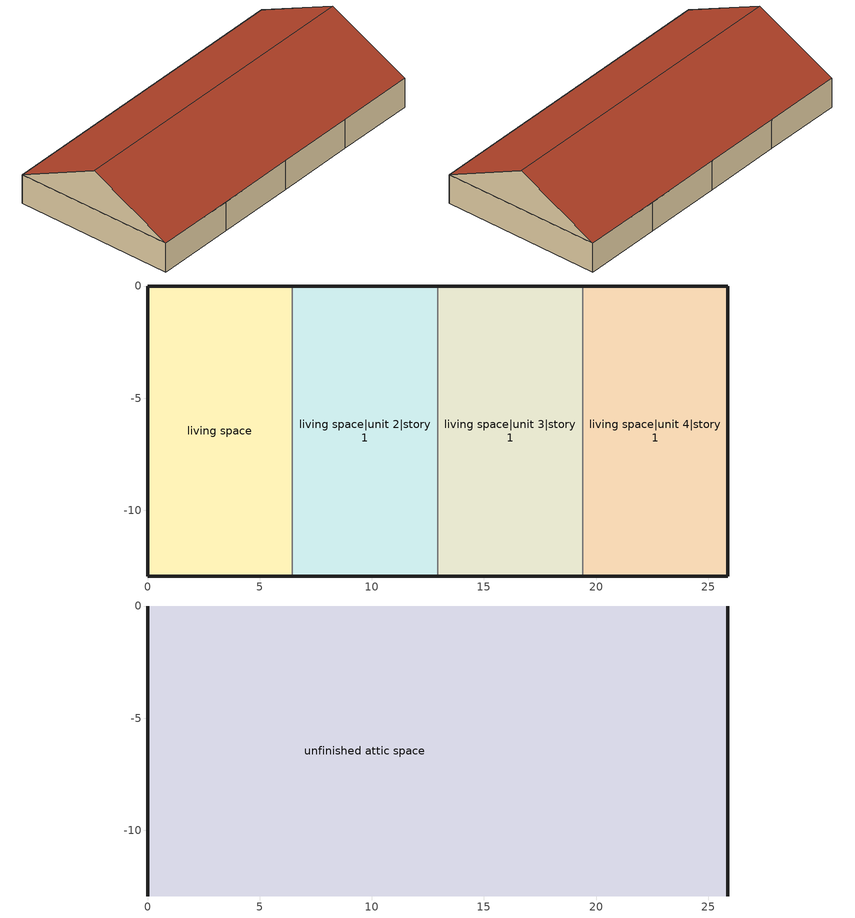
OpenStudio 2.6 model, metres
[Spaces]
living space
 floor foundation: 0,-12.93 0,0 6.47,0 6.47,-12.93 z0
 wall outside: 6.47,0 0,0 0,-12.93 6.47,-12.93 z0:2.44
 wall to living space|unit 2|story 1: 6.47,-12.93 6.47,0 z0:2.44
living space|unit 2|story 1
 floor foundation: 6.47,-12.93 6.47,0 12.93,0 12.93,-12.93 z0
 wall outside: 12.93,0 6.47,0 / 6.47,-12.93 12.93,-12.93 z0:2.44
 wall to living space|unit 3|story 1: 12.93,-12.93 12.93,0 z0:2.44
living space|unit 3|story 1
 floor foundation: 12.93,-12.93 12.93,0 19.4,0 19.4,-12.93 z0
 wall outside: 19.4,0 12.93,0 / 12.93,-12.93 19.4,-12.93 z0:2.44
 wall to living space|unit 4|story 1: 19.4,-12.93 19.4,0 z0:2.44
living space|unit 4|story 1
 floor foundation: 19.4,-12.93 19.4,0 25.86,0 25.86,-12.93 z0
 wall outside: 19.4,-12.93 25.86,-12.93 25.86,0 19.4,0 z0:2.44
unfinished attic space
 floor to living space: 6.47,0 6.47,-12.93 0,-12.93 0,0 z2.44
 floor to living space|unit 2|story 1: 12.93,0 12.93,-12.93 6.47,-12.93 6.47,0 z2.44
 floor to living space|unit 3|story 1: 19.4,0 19.4,-12.93 12.93,-12.93 12.93,0 z2.44
 floor to living space|unit 4|story 1: 25.86,0 25.86,-12.93 19.4,-12.93 19.4,0 z2.44
 wall outside: 0,-6.47,5.67 0,0,2.44 0,-12.93,2.44; 25.86,-6.47,5.67 25.86,-12.93,2.44 25.86,0,2.44
 roof outside: 0,-6.47,5.67 25.86,-6.47,5.67 25.86,0,2.44 0,0,2.44; 25.86,-6.47,5.67 0,-6.47,5.67 0,-12.93,2.44 25.86,-12.93,2.44
[Building]
Building 1: North Axis {deg}=0; Standards Number of Stories=1; Standards Number of Above Ground Stories=1; Standards Building Type=singlefamilyattached; Standards Number of Living Units=4
[Site]
Denver Intl Ap_CO_USA: Latitude {deg}=39.83; Longitude {deg}=-104.65; Time Zone {hr}=-7; Elevation {m}=1650
[ClimateZones]
Climate Zone Institution Name 2=Building America; Climate Zone Document Year 2=0; Climate Zone Value 2=Cold
[Site:WaterMainsTemperature]
Calculation Method=Correlation; Annual Average Outdoor Air Temperature {C}=10.8753; Maximum Difference In Monthly Average Outdoor Air Temperatures {deltaC}=23.1524
[Site:GroundTemperature:Deep]
10.8753, 10.8753, 10.8753, 10.8753, 10.8753, 10.8753, 10.8753, 10.8753, 10.8753, 10.8753, 10.8753, 10.8753
[ThermalZone] Use Ideal Air Loads=No
Name | Thermostat
living zone | living zone temperature setpoint
living zone|unit 2 | living zone|unit 2 temperature setpoint
living zone|unit 3 | living zone|unit 3 temperature setpoint
living zone|unit 4 | living zone|unit 4 temperature setpoint
unfinished attic zone
[Sizing:Zone] Zone Cooling Design Supply Air Temperature Input Method=SupplyAirTemperature; Zone Cooling Design Supply Air Temperature {C}=14; Zone Cooling Design Supply Air Temperature Difference {deltaC}=11.11; Zone Heating Design Supply Air Temperature Input Method=SupplyAirTemperature; Zone Heating Design Supply Air Temperature {C}=40; Zone Heating Design Supply Air Temperature Difference {deltaC}=11.11; Zone Cooling Design Supply Air Humidity Ratio {kg-H2O/kg-air}=0.0085; Zone Heating Design Supply Air Humidity Ratio {kg-H2O/kg-air}=0.008; Cooling Design Air Flow Method=DesignDay; Heating Design Air Flow Method=DesignDay; Account for Dedicated Outdoor Air System=No; Dedicated Outdoor Air System Control Strategy=NeutralSupplyAir; Dedicated Outdoor Air Low Setpoint Temperature for Design {C}=autosize; Dedicated Outdoor Air High Setpoint Temperature for Design {C}=autosize
living zone; living zone|unit 2; living zone|unit 3; living zone|unit 4; unfinished attic zone
[Zone equipment]
living zone: residential mshp living zone zone vrf, residential mshp living zone supp heater
living zone|unit 2: residential mshp|unit 2 living zone|unit 2 zone vrf, residential mshp|unit 2 living zone|unit 2 supp heater
living zone|unit 3: residential mshp|unit 3 living zone|unit 3 zone vrf, residential mshp|unit 3 living zone|unit 3 supp heater
living zone|unit 4: residential mshp|unit 4 living zone|unit 4 zone vrf, residential mshp|unit 4 living zone|unit 4 supp heater
[Space]
Name | Space Type | Thermal Zone | Building Unit
living space | Space Type 1 | living zone | unit 1
living space|unit 2|story 1 | Space Type 1 | living zone|unit 2 | unit 2
living space|unit 3|story 1 | Space Type 1 | living zone|unit 3 | unit 3
living space|unit 4|story 1 | Space Type 1 | living zone|unit 4 | unit 4
unfinished attic space | Space Type 2 | unfinished attic zone
[SpaceType]
Name | Standards Space Type
Space Type 1 | living
Space Type 2 | unfinished attic
[BuildingUnit] Building Unit Type=Residential
unit 1; unit 2; unit 3; unit 4; EPWWeatherInfo
[Coil:Heating:DX:VariableRefrigerantFlow] Availability Schedule=residential heating season; Rated Total Heating Capacity {W}=autosize; Rated Air Flow Rate {m3/s}=autosize
Name | Heating Capacity Ratio Modifier Function of Temperature Curve | Heating Capacity Modifier Function of Flow Fraction Curve
residential mshp|unit 2 living zone|unit 2 heating coil | ConstantCubic | ConstantCubic
residential mshp living zone heating coil | ConstantCubic 1 | ConstantCubic 1
residential mshp|unit 3 living zone|unit 3 heating coil | ConstantCubic 2 | ConstantCubic 2
residential mshp|unit 4 living zone|unit 4 heating coil | ConstantCubic 3 | ConstantCubic 3
[Coil:Cooling:DX:VariableRefrigerantFlow] Availability Schedule=residential cooling season; Rated Total Cooling Capacity {W}=autosize; Rated Sensible Heat Ratio=0.67638; Rated Air Flow Rate {m3/s}=autosize
Name | Cooling Capacity Ratio Modifier Function of Temperature Curve | Cooling Capacity Modifier Curve Function of Flow Fraction
residential mshp|unit 2 living zone|unit 2 cooling coil | ConstantCubic | ConstantCubic
residential mshp living zone cooling coil | ConstantCubic 1 | ConstantCubic 1
residential mshp|unit 3 living zone|unit 3 cooling coil | ConstantCubic 2 | ConstantCubic 2
residential mshp|unit 4 living zone|unit 4 cooling coil | ConstantCubic 3 | ConstantCubic 3
[AirConditioner:VariableRefrigerantFlow] Availability Schedule=Always On Discrete; Rated Total Cooling Capacity {W}=autosize; Rated Cooling COP {W/W}=2.34548; Minimum Outdoor Temperature in Cooling Mode {C}=-6; Maximum Outdoor Temperature in Cooling Mode {C}=60; Rated Total Heating Capacity {W}=autosize; Rated Total Heating Capacity Sizing Ratio {W/W}=1; Rated Heating COP {W/W}=2.79255; Minimum Outdoor Temperature in Heating Mode {C}=-34.4444; Maximum Outdoor Temperature in Heating Mode {C}=40; Heating Performance Curve Outdoor Temperature Type=DryBulbTemperature; Minimum Heat Pump Part-Load Ratio=0.333333; Master Thermostat Priority Control Type=LoadPriority; Heat Pump Waste Heat Recovery=No; Equivalent Piping Length used for Piping Correction Factor in Cooling Mode {m}=0; Vertical Height used for Piping Correction Factor {m}=0; Piping Correction Factor for Height in Cooling Mode Coefficient=0; Equivalent Piping Length used for Piping Correction Factor in Heating Mode {m}=0; Piping Correction Factor for Height in Heating Mode Coefficient=0; Crankcase Heater Power per Compressor {W}=0; Number of Compressors=1; Ratio of Compressor Size to Total Compressor Capacity=1; Maximum Outdoor Dry-bulb Temperature for Crankcase Heater {C}=7; Defrost Strategy=ReverseCycle; Defrost Control=OnDemand; Defrost Time Period Fraction=0.058333; Resistive Defrost Heater Capacity {W}=1e-007; Maximum Outdoor Dry-bulb Temperature for Defrost Operation {C}=4.44444; Water Condenser Volume Flow Rate {m3/s}=autosize; Evaporative Condenser Effectiveness=0.9; Evaporative Condenser Air Flow Rate {m3/s}=autosize; Evaporative Condenser Pump Rated Power Consumption {W}=autosize; Basin Heater Capacity {W/K}=0; Basin Heater Setpoint Temperature {C}=2; Fuel Type=Electricity; Minimum Outdoor Temperature in Heat Recovery Mode {C}=0; Maximum Outdoor Temperature in Heat Recovery Mode {C}=20; Initial Heat Recovery Cooling Capacity Fraction=0.5; Heat Recovery Cooling Capacity Time Constant {hr}=0.083; Initial Heat Recovery Cooling Energy Fraction=1; Heat Recovery Cooling Energy Time Constant {hr}=0; Initial Heat Recovery Heating Capacity Fraction=0.5; Heat Recovery Heating Capacity Time Constant {hr}=0.083; Initial Heat Recovery Heating Energy Fraction=0.5; Heat Recovery Heating Energy Time Constant {hr}=0
Name | Cooling Capacity Ratio Modifier Function of Low Temperature Curve | Cooling Capacity Ratio Boundary Curve | Cooling Capacity Ratio Modifier Function of High Temperature Curve | Cooling Energy Input Ratio Modifier Function of Low Temperature Curve | Cooling Energy Input Ratio Boundary Curve | Cooling Energy Input Ratio Modifier Function of High Temperature Curve | Cooling Energy Input Ratio Modifier Function of Low Part-Load Ratio Curve | Cooling Energy Input Ratio Modifier Function of High Part-Load Ratio Curve | Cooling Combination Ratio Correction Factor Curve | Cooling Part-Load Fraction Correlation Curve | Heating Capacity Ratio Modifier Function of Low Temperature Curve | Heating Capacity Ratio Boundary Curve | Heating Capacity Ratio Modifier Function of High Temperature Curve | Heating Energy Input Ratio Modifier Function of Low Temperature Curve | Heating Energy Input Ratio Boundary Curve | Heating Energy Input Ratio Modifier Function of High Temperature Curve | Heating Energy Input Ratio Modifier Function of Low Part-Load Ratio Curve | Heating Energy Input Ratio Modifier Function of High Part-Load Ratio Curve | Heating Combination Ratio Correction Factor Curve | Heating Part-Load Fraction Correlation Curve | Zone Name for Master Thermostat Location | Piping Correction Factor for Length in Cooling Mode Curve | Defrost Energy Input Ratio Modifier Function of Temperature Curve
residential mshp|unit 2 living zone|unit 2 ac vrf | Cool-CAP-fT10 | Air Conditioner Variable Refrigerant Flow 1 VRFCoolCapFTBoundary | Air Conditioner Variable Refrigerant Flow 1 VRFCoolCapFTHi | Cool-EIR-fT10 | Air Conditioner Variable Refrigerant Flow 1 VRFCoolEIRFTBoundary | Air Conditioner Variable Refrigerant Flow 1 VRFCoolEIRFTHi | Cool-EIR-fPLR10 | Air Conditioner Variable Refrigerant Flow 1 CoolingEIRHiPLR | Air Conditioner Variable Refrigerant Flow 1 CoolingCombRatio | Cool-PLF-fPLR10 | Heat-CAP-fT10 | Air Conditioner Variable Refrigerant Flow 1 VRFHeatCapFTBoundary | Air Conditioner Variable Refrigerant Flow 1 VRFHeatCapFTHi | Heat-EIR-fT10 | Air Conditioner Variable Refrigerant Flow 1 VRFHeatEIRFTBoundary | Air Conditioner Variable Refrigerant Flow 1 VRFHeatEIRFTHi | Heat-EIR-fPLR10 | Air Conditioner Variable Refrigerant Flow 1 HeatingEIRHiPLR | Air Conditioner Variable Refrigerant Flow 1 HeatingCombRatio | Heat-PLF-fPLR10 | living zone|unit 2 | Air Conditioner Variable Refrigerant Flow 1 CoolingLengthCorrectionFactor | DefrostEIR
residential mshp living zone ac vrf | Cool-CAP-fT10 1 | Air Conditioner Variable Refrigerant Flow 1 VRFCoolCapFTBoundary 1 | Air Conditioner Variable Refrigerant Flow 1 VRFCoolCapFTHi 1 | Cool-EIR-fT10 1 | Air Conditioner Variable Refrigerant Flow 1 VRFCoolEIRFTBoundary 1 | Air Conditioner Variable Refrigerant Flow 1 VRFCoolEIRFTHi 1 | Cool-EIR-fPLR10 1 | Air Conditioner Variable Refrigerant Flow 1 CoolingEIRHiPLR 1 | Air Conditioner Variable Refrigerant Flow 1 CoolingCombRatio 1 | Cool-PLF-fPLR10 1 | Heat-CAP-fT10 1 | Air Conditioner Variable Refrigerant Flow 1 VRFHeatCapFTBoundary 1 | Air Conditioner Variable Refrigerant Flow 1 VRFHeatCapFTHi 1 | Heat-EIR-fT10 1 | Air Conditioner Variable Refrigerant Flow 1 VRFHeatEIRFTBoundary 1 | Air Conditioner Variable Refrigerant Flow 1 VRFHeatEIRFTHi 1 | Heat-EIR-fPLR10 1 | Air Conditioner Variable Refrigerant Flow 1 HeatingEIRHiPLR 1 | Air Conditioner Variable Refrigerant Flow 1 HeatingCombRatio 1 | Heat-PLF-fPLR10 1 | living zone | Air Conditioner Variable Refrigerant Flow 1 CoolingLengthCorrectionFactor 1 | DefrostEIR 1
residential mshp|unit 3 living zone|unit 3 ac vrf | Cool-CAP-fT10 2 | Air Conditioner Variable Refrigerant Flow 1 VRFCoolCapFTBoundary 2 | Air Conditioner Variable Refrigerant Flow 1 VRFCoolCapFTHi 2 | Cool-EIR-fT10 2 | Air Conditioner Variable Refrigerant Flow 1 VRFCoolEIRFTBoundary 2 | Air Conditioner Variable Refrigerant Flow 1 VRFCoolEIRFTHi 2 | Cool-EIR-fPLR10 2 | Air Conditioner Variable Refrigerant Flow 1 CoolingEIRHiPLR 2 | Air Conditioner Variable Refrigerant Flow 1 CoolingCombRatio 2 | Cool-PLF-fPLR10 2 | Heat-CAP-fT10 2 | Air Conditioner Variable Refrigerant Flow 1 VRFHeatCapFTBoundary 2 | Air Conditioner Variable Refrigerant Flow 1 VRFHeatCapFTHi 2 | Heat-EIR-fT10 2 | Air Conditioner Variable Refrigerant Flow 1 VRFHeatEIRFTBoundary 2 | Air Conditioner Variable Refrigerant Flow 1 VRFHeatEIRFTHi 2 | Heat-EIR-fPLR10 2 | Air Conditioner Variable Refrigerant Flow 1 HeatingEIRHiPLR 2 | Air Conditioner Variable Refrigerant Flow 1 HeatingCombRatio 2 | Heat-PLF-fPLR10 2 | living zone|unit 3 | Air Conditioner Variable Refrigerant Flow 1 CoolingLengthCorrectionFactor 2 | DefrostEIR 2
residential mshp|unit 4 living zone|unit 4 ac vrf | Cool-CAP-fT10 3 | Air Conditioner Variable Refrigerant Flow 1 VRFCoolCapFTBoundary 3 | Air Conditioner Variable Refrigerant Flow 1 VRFCoolCapFTHi 3 | Cool-EIR-fT10 3 | Air Conditioner Variable Refrigerant Flow 1 VRFCoolEIRFTBoundary 3 | Air Conditioner Variable Refrigerant Flow 1 VRFCoolEIRFTHi 3 | Cool-EIR-fPLR10 3 | Air Conditioner Variable Refrigerant Flow 1 CoolingEIRHiPLR 3 | Air Conditioner Variable Refrigerant Flow 1 CoolingCombRatio 3 | Cool-PLF-fPLR10 3 | Heat-CAP-fT10 3 | Air Conditioner Variable Refrigerant Flow 1 VRFHeatCapFTBoundary 3 | Air Conditioner Variable Refrigerant Flow 1 VRFHeatCapFTHi 3 | Heat-EIR-fT10 3 | Air Conditioner Variable Refrigerant Flow 1 VRFHeatEIRFTBoundary 3 | Air Conditioner Variable Refrigerant Flow 1 VRFHeatEIRFTHi 3 | Heat-EIR-fPLR10 3 | Air Conditioner Variable Refrigerant Flow 1 HeatingEIRHiPLR 3 | Air Conditioner Variable Refrigerant Flow 1 HeatingCombRatio 3 | Heat-PLF-fPLR10 3 | living zone|unit 4 | Air Conditioner Variable Refrigerant Flow 1 CoolingLengthCorrectionFactor 3 | DefrostEIR 3
[Fan:OnOff] Availability Schedule=Always On Discrete; Fan Efficiency=0.167946; Pressure Rise {Pa}=24.91; Maximum Flow Rate {m3/s}=autosize; Motor Efficiency=1; Motor In Airstream Fraction=1
Name | Fan Power Ratio Function of Speed Ratio Curve | Fan Efficiency Ratio Function of Speed Ratio Curve
residential mshp|unit 2 living zone|unit 2 supply fan | Fan On Off Power Curve | Fan On Off Efficiency Curve
residential mshp living zone supply fan | Fan On Off Power Curve 1 | Fan On Off Efficiency Curve 1
residential mshp|unit 3 living zone|unit 3 supply fan | Fan On Off Power Curve 2 | Fan On Off Efficiency Curve 2
residential mshp|unit 4 living zone|unit 4 supply fan | Fan On Off Power Curve 3 | Fan On Off Efficiency Curve 3
[ZoneHVAC:TerminalUnit:VariableRefrigerantFlow] Terminal Unit Availability schedule=Always On Discrete; Supply Air Flow Rate During Cooling Operation {m3/s}=autosize; Supply Air Flow Rate When No Cooling is Needed {m3/s}=autosize; Supply Air Flow Rate During Heating Operation {m3/s}=autosize; Supply Air Flow Rate When No Heating is Needed {m3/s}=autosize; Outdoor Air Flow Rate During Cooling Operation {m3/s}=autosize; Outdoor Air Flow Rate During Heating Operation {m3/s}=autosize; Outdoor Air Flow Rate When No Cooling or Heating is Needed {m3/s}=autosize; Supply Air Fan Operating Mode Schedule=Always Off Discrete; Zone Terminal Unit On Parasitic Electric Energy Use {W}=0; Zone Terminal Unit Off Parasitic Electric Energy Use {W}=0; Rated Total Heating Capacity Sizing Ratio {W/W}=1
Name | Supply Air Fan | Cooling Coil | Heating Coil
residential mshp|unit 2 living zone|unit 2 zone vrf | residential mshp|unit 2 living zone|unit 2 supply fan | residential mshp|unit 2 living zone|unit 2 cooling coil | residential mshp|unit 2 living zone|unit 2 heating coil
residential mshp living zone zone vrf | residential mshp living zone supply fan | residential mshp living zone cooling coil | residential mshp living zone heating coil
residential mshp|unit 3 living zone|unit 3 zone vrf | residential mshp|unit 3 living zone|unit 3 supply fan | residential mshp|unit 3 living zone|unit 3 cooling coil | residential mshp|unit 3 living zone|unit 3 heating coil
residential mshp|unit 4 living zone|unit 4 zone vrf | residential mshp|unit 4 living zone|unit 4 supply fan | residential mshp|unit 4 living zone|unit 4 cooling coil | residential mshp|unit 4 living zone|unit 4 heating coil
[ZoneHVAC:Baseboard:Convective:Electric] Availability Schedule=residential heating season; Nominal Capacity {W}=autosize; Efficiency=1
residential mshp|unit 2 living zone|unit 2 supp heater; residential mshp living zone supp heater; residential mshp|unit 3 living zone|unit 3 supp heater; residential mshp|unit 4 living zone|unit 4 supp heater
[EnergyManagementSystem:Sensor]
Name | Output Variable or Output Meter Index Key | Output Variable or Output Meter
residential_mshp_unit_2_vrf_energy_sensor | residential mshp|unit 2 living zone|unit 2 ac vrf | VRF Heat Pump Heating Electric Energy
residential_mshp_unit_2_tout_sensor | living zone|unit 2 | Zone Outdoor Air Drybulb Temperature
residential_mshp_vrf_energy_sensor | residential mshp living zone ac vrf | VRF Heat Pump Heating Electric Energy
residential_mshp_tout_sensor | living zone | Zone Outdoor Air Drybulb Temperature
residential_mshp_unit_3_vrf_energy_sensor | residential mshp|unit 3 living zone|unit 3 ac vrf | VRF Heat Pump Heating Electric Energy
residential_mshp_unit_3_tout_sensor | living zone|unit 3 | Zone Outdoor Air Drybulb Temperature
residential_mshp_unit_4_vrf_energy_sensor | residential mshp|unit 4 living zone|unit 4 ac vrf | VRF Heat Pump Heating Electric Energy
residential_mshp_unit_4_tout_sensor | living zone|unit 4 | Zone Outdoor Air Drybulb Temperature
[ElectricEquipment:Definition] Design Level Calculation Method=EquipmentLevel; Design Level {W}=0; Fraction Latent=0; Fraction Radiant=0; Fraction Lost=1
residential mshp|unit 2 pan heater equip; residential mshp pan heater equip; residential mshp|unit 3 pan heater equip; residential mshp|unit 4 pan heater equip
[ElectricEquipment] Schedule=Always On Discrete
Name | Electric Equipment Definition | Space or SpaceType
residential mshp|unit 2 pan heater equip | residential mshp|unit 2 pan heater equip | living space|unit 2|story 1
residential mshp pan heater equip | residential mshp pan heater equip | living space
residential mshp|unit 3 pan heater equip | residential mshp|unit 3 pan heater equip | living space|unit 3|story 1
residential mshp|unit 4 pan heater equip | residential mshp|unit 4 pan heater equip | living space|unit 4|story 1
[EnergyManagementSystem:Actuator] Actuated Component Type=ElectricEquipment; Actuated Component Control Type=Electric Power Level
Name | Actuated Component
residential_mshp_unit_2_pan_heater_actuator | residential mshp|unit 2 pan heater equip
residential_mshp_pan_heater_actuator | residential mshp pan heater equip
residential_mshp_unit_3_pan_heater_actuator | residential mshp|unit 3 pan heater equip
residential_mshp_unit_4_pan_heater_actuator | residential mshp|unit 4 pan heater equip
[EnergyManagementSystem:Program]
residential_mshp|unit_2_pan_heater_program: Set residential_mshp_unit_2_pan_heater_actuator = 0; Set vrf_fbsmt_sensor = 0; If residential_mshp_unit_2_vrf_energy_sensor > 0 || vrf_fbsmt_sensor > 0; If residential_mshp_unit_2_tout_sensor <= 0.0; Set residential_mshp_unit_2_pan_heater_actuator = 200.0; EndIf; EndIf
residential_mshp_pan_heater_program: Set residential_mshp_pan_heater_actuator = 0; Set vrf_fbsmt_sensor = 0; If residential_mshp_vrf_energy_sensor > 0 || vrf_fbsmt_sensor > 0; If residential_mshp_tout_sensor <= 0.0; Set residential_mshp_pan_heater_actuator = 200.0; EndIf; EndIf
residential_mshp|unit_3_pan_heater_program: Set residential_mshp_unit_3_pan_heater_actuator = 0; Set vrf_fbsmt_sensor = 0; If residential_mshp_unit_3_vrf_energy_sensor > 0 || vrf_fbsmt_sensor > 0; If residential_mshp_unit_3_tout_sensor <= 0.0; Set residential_mshp_unit_3_pan_heater_actuator = 200.0; EndIf; EndIf
residential_mshp|unit_4_pan_heater_program: Set residential_mshp_unit_4_pan_heater_actuator = 0; Set vrf_fbsmt_sensor = 0; If residential_mshp_unit_4_vrf_energy_sensor > 0 || vrf_fbsmt_sensor > 0; If residential_mshp_unit_4_tout_sensor <= 0.0; Set residential_mshp_unit_4_pan_heater_actuator = 200.0; EndIf; EndIf
[EnergyManagementSystem:ProgramCallingManager]
residential mshp|unit 2 pan heater program calling manager: BeginTimestepBeforePredictor; residential_mshp|unit_2_pan_heater_program
residential mshp pan heater program calling manager: BeginTimestepBeforePredictor; residential_mshp_pan_heater_program
residential mshp|unit 3 pan heater program calling manager: BeginTimestepBeforePredictor; residential_mshp|unit_3_pan_heater_program
residential mshp|unit 4 pan heater program calling manager: BeginTimestepBeforePredictor; residential_mshp|unit_4_pan_heater_program
[ThermostatSetpoint:DualSetpoint] Heating Setpoint Temperature Schedule=residential heating setpoint; Cooling Setpoint Temperature Schedule=residential cooling setpoint
living zone temperature setpoint; living zone|unit 2 temperature setpoint; living zone|unit 3 temperature setpoint; living zone|unit 4 temperature setpoint
[Curve:Biquadratic]
Name | Coefficient1 Constant | Coefficient2 x | Coefficient3 x**2 | Coefficient4 y | Coefficient5 y**2 | Coefficient6 x*y | Minimum Value of x | Maximum Value of x | Minimum Value of y | Maximum Value of y
Cool-CAP-fT10; Cool-CAP-fT10 1; Cool-CAP-fT10 2; Cool-CAP-fT10 3 | 1.00899 | 0.00651275 | 0 | 0.00391757 | -0.000222647 | 0 | 13.88 | 23.88 | 18.33 | 51.66
Cool-EIR-fT10; Cool-EIR-fT10 1; Cool-EIR-fT10 2; Cool-EIR-fT10 3 | 0.429214 | -0.00360484 | 4.57832e-05 | 0.0264909 | -0.000159212 | -0.000159063 | 13.88 | 23.88 | 18.33 | 51.66
Heat-CAP-fT10; Heat-CAP-fT10 1; Heat-CAP-fT10 2; Heat-CAP-fT10 3 | 1.00293 | -0.0103867 | 0 | 0.0259615 | 0 | 0 | -100 | 100 | -100 | 100
Heat-EIR-fT10; Heat-EIR-fT10 1; Heat-EIR-fT10 2; Heat-EIR-fT10 3 | 0.966475 | 0.00591495 | 0.000191202 | -0.0129657 | 4.22532e-05 | -0.000524003 | -100 | 100 | -100 | 100
DefrostEIR; DefrostEIR 1; DefrostEIR 2; DefrostEIR 3 | 0.1528 | 0 | 0 | 0 | 0 | 0 | -100 | 100 | -100 | 100
Air Conditioner Variable Refrigerant Flow 1 VRFCoolCapFTHi; Air Conditioner Variable Refrigerant Flow 1 VRFCoolCapFTHi 1; Air Conditioner Variable Refrigerant Flow 1 VRFCoolCapFTHi 2; Air Conditioner Variable Refrigerant Flow 1 VRFCoolCapFTHi 3 | 0.686736 | 0.0207631 | 0.0005447 | -0.0016218 | -4.259e-07 | -0.0003392 | 15 | 24 | 16 | 43
Air Conditioner Variable Refrigerant Flow 1 VRFCoolEIRFTHi; Air Conditioner Variable Refrigerant Flow 1 VRFCoolEIRFTHi 1; Air Conditioner Variable Refrigerant Flow 1 VRFCoolEIRFTHi 2; Air Conditioner Variable Refrigerant Flow 1 VRFCoolEIRFTHi 3 | -1.43951 | 0.161985 | -0.00349118 | 0.0269443 | 0.000134616 | -0.000671494 | 15 | 23.9 | 16.8 | 43.3
Air Conditioner Variable Refrigerant Flow 1 VRFHeatCapFTHi; Air Conditioner Variable Refrigerant Flow 1 VRFHeatCapFTHi 1; Air Conditioner Variable Refrigerant Flow 1 VRFHeatCapFTHi 2; Air Conditioner Variable Refrigerant Flow 1 VRFHeatCapFTHi 3 | 2.58599 | -0.0953227 | 0.000955329 | 0 | 0 | 0 | 21.1 | 27.2 | -9.44 | 15
Air Conditioner Variable Refrigerant Flow 1 VRFHeatEIRFTHi; Air Conditioner Variable Refrigerant Flow 1 VRFHeatEIRFTHi 1; Air Conditioner Variable Refrigerant Flow 1 VRFHeatEIRFTHi 2; Air Conditioner Variable Refrigerant Flow 1 VRFHeatEIRFTHi 3 | 1.38857 | -0.0229771 | 0.000537274 | -0.0273937 | 0.000403043 | -5.9786e-05 | 21.1 | 27.2 | 0 | 1
Air Conditioner Variable Refrigerant Flow 1 CoolingLengthCorrectionFactor; Air Conditioner Variable Refrigerant Flow 1 CoolingLengthCorrectionFactor 1; Air Conditioner Variable Refrigerant Flow 1 CoolingLengthCorrectionFactor 2; Air Conditioner Variable Refrigerant Flow 1 CoolingLengthCorrectionFactor 3 | 2.03882 | -0.00242606 | 3.5512e-06 | -1.68581 | 0.668703 | -4.5706e-05 | 7.62 | 182.88 | 0.8 | 1.5
[Curve:Quadratic] Maximum Value of x=1
Name | Coefficient1 Constant | Coefficient2 x | Coefficient3 x**2 | Minimum Value of x | Input Unit Type for X | Output Unit Type | Minimum Curve Output | Maximum Curve Output
Cool-EIR-fPLR10; Cool-EIR-fPLR10 1; Cool-EIR-fPLR10 2; Cool-EIR-fPLR10 3 | 0.100755 | -0.131545 | 1.03092 | 0.407407 | Dimensionless | Dimensionless
Cool-PLF-fPLR10; Cool-PLF-fPLR10 1; Cool-PLF-fPLR10 2; Cool-PLF-fPLR10 3 | 0.75 | 0.25 | 0 | 0 |  |  | 0.7 | 1
Heat-EIR-fPLR10; Heat-EIR-fPLR10 1; Heat-EIR-fPLR10 2; Heat-EIR-fPLR10 3 | -0.169542 | 1.16727 | 0 | 0.333333 | Dimensionless | Dimensionless
Heat-PLF-fPLR10; Heat-PLF-fPLR10 1; Heat-PLF-fPLR10 2; Heat-PLF-fPLR10 3 | 0.6 | 0.4 | 0 | 0 |  |  | 0.7 | 1
[Curve:Cubic]
Name | Coefficient1 Constant | Coefficient2 x | Coefficient3 x**2 | Coefficient4 x**3 | Minimum Value of x | Maximum Value of x
ConstantCubic; ConstantCubic 1; ConstantCubic 2; ConstantCubic 3 | 1 | 0 | 0 | 0 | -100 | 100
Air Conditioner Variable Refrigerant Flow 1 VRFCoolCapFTBoundary; Air Conditioner Variable Refrigerant Flow 1 VRFCoolCapFTBoundary 1; Air Conditioner Variable Refrigerant Flow 1 VRFCoolCapFTBoundary 2; Air Conditioner Variable Refrigerant Flow 1 VRFCoolCapFTBoundary 3 | 25.73 | -0.0315004 | -0.014166 | 0 | 11 | 30
Air Conditioner Variable Refrigerant Flow 1 VRFCoolEIRFTBoundary; Air Conditioner Variable Refrigerant Flow 1 VRFCoolEIRFTBoundary 1; Air Conditioner Variable Refrigerant Flow 1 VRFCoolEIRFTBoundary 2; Air Conditioner Variable Refrigerant Flow 1 VRFCoolEIRFTBoundary 3 | 25.7347 | -0.0315004 | -0.014166 | 0 | 15 | 24
Air Conditioner Variable Refrigerant Flow 1 CoolingEIRHiPLR; Air Conditioner Variable Refrigerant Flow 1 HeatingEIRHiPLR; Air Conditioner Variable Refrigerant Flow 1 CoolingEIRHiPLR 1; Air Conditioner Variable Refrigerant Flow 1 HeatingEIRHiPLR 1; Air Conditioner Variable Refrigerant Flow 1 CoolingEIRHiPLR 2; Air Conditioner Variable Refrigerant Flow 1 HeatingEIRHiPLR 2; Air Conditioner Variable Refrigerant Flow 1 CoolingEIRHiPLR 3; Air Conditioner Variable Refrigerant Flow 1 HeatingEIRHiPLR 3 | 1 | 0 | 0 | 0 | 1 | 1.5
Air Conditioner Variable Refrigerant Flow 1 CoolingCombRatio; Air Conditioner Variable Refrigerant Flow 1 CoolingCombRatio 1; Air Conditioner Variable Refrigerant Flow 1 CoolingCombRatio 2; Air Conditioner Variable Refrigerant Flow 1 CoolingCombRatio 3 | 0.576593 | 0.634941 | -0.307609 | 0.0960753 | 1 | 1.5
Air Conditioner Variable Refrigerant Flow 1 VRFHeatCapFTBoundary; Air Conditioner Variable Refrigerant Flow 1 VRFHeatEIRFTBoundary; Air Conditioner Variable Refrigerant Flow 1 VRFHeatCapFTBoundary 1; Air Conditioner Variable Refrigerant Flow 1 VRFHeatEIRFTBoundary 1; Air Conditioner Variable Refrigerant Flow 1 VRFHeatCapFTBoundary 2; Air Conditioner Variable Refrigerant Flow 1 VRFHeatEIRFTBoundary 2; Air Conditioner Variable Refrigerant Flow 1 VRFHeatCapFTBoundary 3; Air Conditioner Variable Refrigerant Flow 1 VRFHeatEIRFTBoundary 3 | 58.577 | -3.0255 | 0.0193 | 0 | 15 | 23.9
Air Conditioner Variable Refrigerant Flow 1 HeatingCombRatio; Air Conditioner Variable Refrigerant Flow 1 HeatingCombRatio 1; Air Conditioner Variable Refrigerant Flow 1 HeatingCombRatio 2; Air Conditioner Variable Refrigerant Flow 1 HeatingCombRatio 3 | 0.76672 | 0.26173 | -0.015911 | -0.0125388 | 1 | 1.5
Fan On Off Efficiency Curve; Fan On Off Efficiency Curve 1; Fan On Off Efficiency Curve 2; Fan On Off Efficiency Curve 3 | 1 | 0 | 0 | 0 | 0 | 1
[Schedule:Constant]
Name | Value
Always On Discrete | 1
Always Off Discrete | 0
[Curve:Exponent] Coefficient1 Constant=1; Coefficient2 Constant=0; Coefficient3 Constant=0; Minimum Value of x=0; Maximum Value of x=1
Fan On Off Power Curve; Fan On Off Power Curve 1; Fan On Off Power Curve 2; Fan On Off Power Curve 3
[Schedule:Ruleset]
Name | Default Day Schedule | Summer Design Day Schedule | Winter Design Day Schedule
residential heating season | Schedule Day 9
residential cooling season | Schedule Day 1
residential heating setpoint | Schedule Day 4 | residential heating setpoint summer design | residential heating setpoint winter design
residential cooling setpoint | Schedule Day 5 | residential cooling setpoint summer design | residential cooling setpoint winter design
[Schedule:Day]
Schedule Day 9; Schedule Day 1; Schedule Day 4; Schedule Day 5: 24, 0, 0
residential heating season allday1; residential heating season allday2; residential heating season allday3; residential heating season allday4; residential heating season allday5; residential heating season allday6; residential heating season allday7; residential heating season allday8; residential heating season allday9; residential heating season allday10; residential heating season allday11; residential heating season allday12; residential cooling season allday1; residential cooling season allday2; residential cooling season allday3; residential cooling season allday4; residential cooling season allday5; residential cooling season allday6; residential cooling season allday7; residential cooling season allday8; residential cooling season allday9; residential cooling season allday10; residential cooling season allday11; residential cooling season allday12: 24, 0, 1
residential heating setpoint allday1; residential heating setpoint allday2; residential heating setpoint allday3; residential heating setpoint allday4; residential heating setpoint allday5; residential heating setpoint allday6; residential heating setpoint allday7; residential heating setpoint allday8; residential heating setpoint allday9; residential heating setpoint allday10; residential heating setpoint allday11; residential heating setpoint allday12: 24, 0, 21.6667
residential heating setpoint winter design; residential cooling setpoint winter design: 24, 0, 21.1111
residential heating setpoint summer design; residential cooling setpoint summer design: 24, 0, 23.8889
residential cooling setpoint allday1; residential cooling setpoint allday2; residential cooling setpoint allday3; residential cooling setpoint allday4; residential cooling setpoint allday5; residential cooling setpoint allday6; residential cooling setpoint allday7; residential cooling setpoint allday8; residential cooling setpoint allday9; residential cooling setpoint allday10; residential cooling setpoint allday11; residential cooling setpoint allday12: 24, 0, 24.4444
[Schedule:Rule] Apply Sunday=Yes; Apply Monday=Yes; Apply Tuesday=Yes; Apply Wednesday=Yes; Apply Thursday=Yes; Apply Friday=Yes; Apply Saturday=Yes; Date Specification Type=DateRange; Start Day=1
Name | Schedule Ruleset | Rule Order | Day Schedule | Start Month | End Month | End Day
residential heating season allday ruleset1 | residential heating season | 11 | residential heating season allday1 | 1 | 1 | 31
residential heating season allday ruleset2 | residential heating season | 10 | residential heating season allday2 | 2 | 2 | 28
residential heating season allday ruleset3 | residential heating season | 9 | residential heating season allday3 | 3 | 3 | 31
residential heating season allday ruleset4 | residential heating season | 8 | residential heating season allday4 | 4 | 4 | 30
residential heating season allday ruleset5 | residential heating season | 7 | residential heating season allday5 | 5 | 5 | 31
residential heating season allday ruleset6 | residential heating season | 6 | residential heating season allday6 | 6 | 6 | 30
residential heating season allday ruleset7 | residential heating season | 5 | residential heating season allday7 | 7 | 7 | 31
residential heating season allday ruleset8 | residential heating season | 4 | residential heating season allday8 | 8 | 8 | 31
residential heating season allday ruleset9 | residential heating season | 3 | residential heating season allday9 | 9 | 9 | 30
residential heating season allday ruleset10 | residential heating season | 2 | residential heating season allday10 | 10 | 10 | 31
residential heating season allday ruleset11 | residential heating season | 1 | residential heating season allday11 | 11 | 11 | 30
residential heating season allday ruleset12 | residential heating season | 0 | residential heating season allday12 | 12 | 12 | 31
residential cooling season allday ruleset1 | residential cooling season | 11 | residential cooling season allday1 | 1 | 1 | 31
residential cooling season allday ruleset2 | residential cooling season | 10 | residential cooling season allday2 | 2 | 2 | 28
residential cooling season allday ruleset3 | residential cooling season | 9 | residential cooling season allday3 | 3 | 3 | 31
residential cooling season allday ruleset4 | residential cooling season | 8 | residential cooling season allday4 | 4 | 4 | 30
residential cooling season allday ruleset5 | residential cooling season | 7 | residential cooling season allday5 | 5 | 5 | 31
residential cooling season allday ruleset6 | residential cooling season | 6 | residential cooling season allday6 | 6 | 6 | 30
residential cooling season allday ruleset7 | residential cooling season | 5 | residential cooling season allday7 | 7 | 7 | 31
residential cooling season allday ruleset8 | residential cooling season | 4 | residential cooling season allday8 | 8 | 8 | 31
residential cooling season allday ruleset9 | residential cooling season | 3 | residential cooling season allday9 | 9 | 9 | 30
residential cooling season allday ruleset10 | residential cooling season | 2 | residential cooling season allday10 | 10 | 10 | 31
residential cooling season allday ruleset11 | residential cooling season | 1 | residential cooling season allday11 | 11 | 11 | 30
residential cooling season allday ruleset12 | residential cooling season | 0 | residential cooling season allday12 | 12 | 12 | 31
residential heating setpoint allday ruleset1 | residential heating setpoint | 11 | residential heating setpoint allday1 | 1 | 1 | 31
residential heating setpoint allday ruleset2 | residential heating setpoint | 10 | residential heating setpoint allday2 | 2 | 2 | 28
residential heating setpoint allday ruleset3 | residential heating setpoint | 9 | residential heating setpoint allday3 | 3 | 3 | 31
residential heating setpoint allday ruleset4 | residential heating setpoint | 8 | residential heating setpoint allday4 | 4 | 4 | 30
residential heating setpoint allday ruleset5 | residential heating setpoint | 7 | residential heating setpoint allday5 | 5 | 5 | 31
residential heating setpoint allday ruleset6 | residential heating setpoint | 6 | residential heating setpoint allday6 | 6 | 6 | 30
residential heating setpoint allday ruleset7 | residential heating setpoint | 5 | residential heating setpoint allday7 | 7 | 7 | 31
residential heating setpoint allday ruleset8 | residential heating setpoint | 4 | residential heating setpoint allday8 | 8 | 8 | 31
residential heating setpoint allday ruleset9 | residential heating setpoint | 3 | residential heating setpoint allday9 | 9 | 9 | 30
residential heating setpoint allday ruleset10 | residential heating setpoint | 2 | residential heating setpoint allday10 | 10 | 10 | 31
residential heating setpoint allday ruleset11 | residential heating setpoint | 1 | residential heating setpoint allday11 | 11 | 11 | 30
residential heating setpoint allday ruleset12 | residential heating setpoint | 0 | residential heating setpoint allday12 | 12 | 12 | 31
residential cooling setpoint allday ruleset1 | residential cooling setpoint | 11 | residential cooling setpoint allday1 | 1 | 1 | 31
residential cooling setpoint allday ruleset2 | residential cooling setpoint | 10 | residential cooling setpoint allday2 | 2 | 2 | 28
residential cooling setpoint allday ruleset3 | residential cooling setpoint | 9 | residential cooling setpoint allday3 | 3 | 3 | 31
residential cooling setpoint allday ruleset4 | residential cooling setpoint | 8 | residential cooling setpoint allday4 | 4 | 4 | 30
residential cooling setpoint allday ruleset5 | residential cooling setpoint | 7 | residential cooling setpoint allday5 | 5 | 5 | 31
residential cooling setpoint allday ruleset6 | residential cooling setpoint | 6 | residential cooling setpoint allday6 | 6 | 6 | 30
residential cooling setpoint allday ruleset7 | residential cooling setpoint | 5 | residential cooling setpoint allday7 | 7 | 7 | 31
residential cooling setpoint allday ruleset8 | residential cooling setpoint | 4 | residential cooling setpoint allday8 | 8 | 8 | 31
residential cooling setpoint allday ruleset9 | residential cooling setpoint | 3 | residential cooling setpoint allday9 | 9 | 9 | 30
residential cooling setpoint allday ruleset10 | residential cooling setpoint | 2 | residential cooling setpoint allday10 | 10 | 10 | 31
residential cooling setpoint allday ruleset11 | residential cooling setpoint | 1 | residential cooling setpoint allday11 | 11 | 11 | 30
residential cooling setpoint allday ruleset12 | residential cooling setpoint | 0 | residential cooling setpoint allday12 | 12 | 12 | 31
